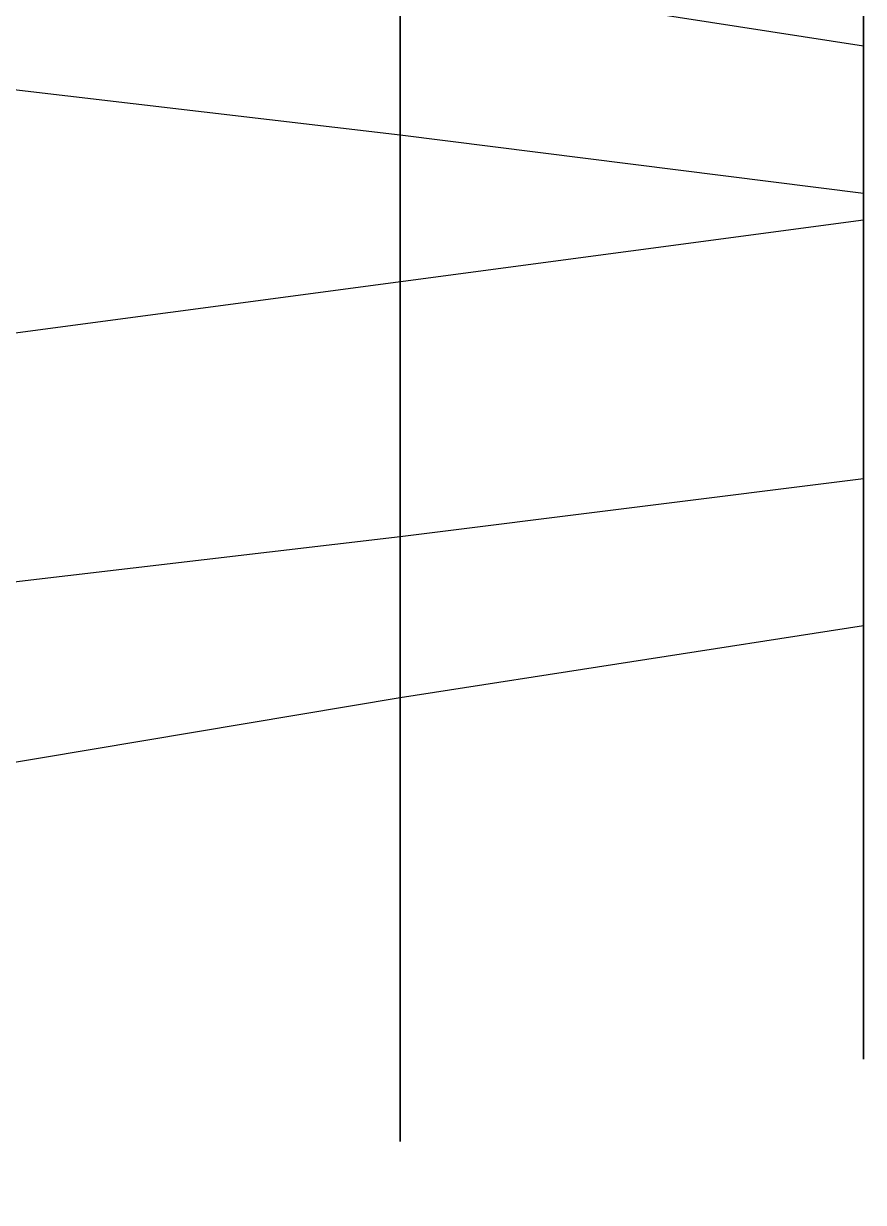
# Model space of a CAD drawing. Extents: x 0 to 100, y -6 to 6.
# Drawn here: x 86.38 to 90, y -3.74 to 1.35 of the extents above; entities that cross this region are included whole.
import ezdxf

# ---------------------------------------------------------------- set-up
doc = ezdxf.new("R2010")
doc.units = 0
for name, color, linetype in [('Compartiment', 3, 'CONTINUOUS'), ('Fysiek-dwarsvlak', 5, 'CONTINUOUS'), ('Fysiek-horizontaal-vlak', 5, 'CONTINUOUS'), ('Gereserveerd', 1, 'CONTINUOUS'), ('Lijnenmodel-van-de-romp', 2, 'CONTINUOUS'), ('Vlakkenmodel-van-de-romp', 2, 'CONTINUOUS')]:
    doc.layers.add(name, color=color, linetype=linetype)

msp = doc.modelspace()

# ---------------------------------------------------------------- linework, layer by layer
at = {"layer": 'Compartiment'}
for points in [[(88, 1.56145, 5), (88, -1.56145, 5), (88, -1.57777, 5.05912), (88, -1.60568, 5.1564), (88, -1.63465, 5.25344), (88, -1.66478, 5.35032), (88, -1.69612, 5.44703), (88, -1.72862, 5.5434), (88, -1.76216, 5.6392), (88, -1.79667, 5.73419), (88, -1.83204, 5.82816), (88, -1.8683, 5.92105), (88, -1.90599, 6.01356), (88, -1.94578, 6.10658), (88, -1.98832, 6.20098), (88, -2.03429, 6.29764), (88, -2.08382, 6.39667), (88, -2.13503, 6.49506), (88, -2.18551, 6.58903), (88, -2.23286, 6.67478), (88, -2.27468, 6.74856), (88, -2.3093, 6.80784), (88, -2.33811, 6.85528), (88, -2.36322, 6.8948), (88, -2.38676, 6.93033), (88, -2.41085, 6.9658), (88, -2.43717, 7.0043), (88, -2.46558, 7.04562), (88, -2.49552, 7.08871), (88, -2.52641, 7.13252), (88, -2.55767, 7.17601), (88, -2.58886, 7.21834), (88, -2.62003, 7.25953), (88, -2.65135, 7.29981), (88, -2.68299, 7.33942), (88, -2.71515, 7.37859), (88, -2.7477, 7.41725), (88, -2.77943, 7.45421), (88, -2.80883, 7.48796), (88, -2.83441, 7.517), (88, -2.88313, 7.57192), (88, -3.47714, 9.21853), (88, 3.47714, 9.21853)], [(90, 1.36397, 5.39686), (90, 1.33433, 5.29867), (90, 1.30572, 5.20035), (90, 1.27812, 5.10223), (90, 1.25152, 5.00463), (90, 1.22589, 4.90789), (90, 1.2012, 4.81207), (90, 1.17721, 4.71623), (90, 1.15367, 4.61916), (90, 1.1303, 4.51966), (90, 1.10686, 4.41652), (90, 1.08324, 4.30947), (90, 1.0601, 4.20203), (90, 1.03825, 4.09866), (90, 1.01852, 4.00382), (90, 1.00171, 3.92196), (90, 0.98835, 3.85602), (90, 0.97777, 3.80283), (90, 0.96897, 3.7577), (90, 0.89126, 3.346), (90, 0.88521, 3.31289), (90, 0.87956, 3.28142), (90, 0.87401, 3.24999), (90, 0.86834, 3.21743), (90, 0.73499, 2.40876), (90, 0.72411, 2.34489), (90, 0.71293, 2.28014), (90, 0.70133, 2.21382), (90, 0.68945, 2.14678), (90, 0.67753, 2.08027), (90, 0.66579, 2.01553), (90, 0.65445, 1.95379), (90, 0.64357, 1.89547), (90, 0.6325, 1.83759), (90, 0.62043, 1.77634), (90, 0.60655, 1.70793), (90, 0.59003, 1.62855), (90, 0.57019, 1.53546), (90, 0.54685, 1.43025), (90, 0.51997, 1.31554), (90, 0.48951, 1.19398), (90, 0.4554, 1.06823), (90, 0.41801, 0.94133), (90, 0.37924, 0.81798), (90, 0.34141, 0.7033), (90, 0.30681, 0.6024), (90, 0.27775, 0.52039), (90, 0.25581, 0.4605), (90, 0.23956, 0.41847), (90, 0.22687, 0.38815), (90, 0.21559, 0.36341), (90, 0.20356, 0.3381), (90, 0.17257, 0.27229), (90, 0.15461, 0.23476), (90, 0.13601, 0.19703), (90, 0.1175, 0.16127), (90, 0.09978, 0.1293), (90, 0.08322, 0.10144), (90, 0.06816, 0.07763), (90, 0.05492, 0.05784), (90, 0.04381, 0.042), (90, 0.03505, 0.02999), (90, 0.02841, 0.02127), (90, 0.02355, 0.01523), (90, 0.02012, 0.01124), (90, 0.01779, 0.00869), (90, 0.01464, 0.00529), (90, 0, 0.00467), (90, -0.01464, 0.00529), (90, -0.01779, 0.00869), (90, -0.02012, 0.01124), (90, -0.02355, 0.01523), (90, -0.02841, 0.02127), (90, -0.03505, 0.02999), (90, -0.04381, 0.042), (90, -0.05492, 0.05784), (90, -0.06816, 0.07763), (90, -0.08322, 0.10144), (90, -0.09978, 0.1293), (90, -0.1175, 0.16127), (90, -0.13601, 0.19703), (90, -0.15461, 0.23476), (90, -0.17257, 0.27229), (90, -0.20356, 0.3381), (90, -0.21559, 0.36341), (90, -0.22687, 0.38815), (90, -0.23956, 0.41847), (90, -0.25581, 0.4605), (90, -0.27775, 0.52039), (90, -0.30681, 0.6024), (90, -0.34141, 0.7033), (90, -0.37924, 0.81798), (90, -0.41801, 0.94133), (90, -0.4554, 1.06823), (90, -0.48951, 1.19398), (90, -0.51997, 1.31554), (90, -0.54685, 1.43025), (90, -0.57019, 1.53546), (90, -0.59003, 1.62855), (90, -0.60655, 1.70793), (90, -0.62043, 1.77634), (90, -0.6325, 1.83759), (90, -0.64357, 1.89547), (90, -0.65445, 1.95379), (90, -0.66579, 2.01553), (90, -0.67753, 2.08027), (90, -0.68945, 2.14678), (90, -0.70133, 2.21382), (90, -0.71293, 2.28014), (90, -0.72411, 2.34489), (90, -0.73499, 2.40876), (90, -0.86834, 3.21743), (90, -0.87401, 3.24999), (90, -0.87956, 3.28142), (90, -0.88521, 3.31289), (90, -0.89126, 3.346), (90, -0.96897, 3.7577), (90, -0.97777, 3.80283), (90, -0.98835, 3.85602), (90, -1.00171, 3.92196), (90, -1.01852, 4.00382), (90, -1.03825, 4.09866), (90, -1.0601, 4.20203), (90, -1.08324, 4.30947), (90, -1.10686, 4.41652), (90, -1.1303, 4.51966), (90, -1.15367, 4.61916), (90, -1.17721, 4.71623), (90, -1.2012, 4.81207), (90, -1.22589, 4.90789), (90, -1.25152, 5.00463), (90, -1.27812, 5.10223), (90, -1.30572, 5.20035), (90, -1.33433, 5.29867), (90, -1.36397, 5.39686), (90, -1.39462, 5.49462), (90, -1.42623, 5.59179), (90, -1.45873, 5.68821), (90, -1.49203, 5.78376), (90, -1.52606, 5.8783), (90, -1.56087, 5.97185), (90, -1.59698, 6.06514), (90, -1.63502, 6.15907), (90, -1.67564, 6.25455), (90, -1.71948, 6.35246), (90, -1.7667, 6.45292), (90, -1.81548, 6.55282), (90, -1.86353, 6.6483), (90, -1.90855, 6.73546), (90, -1.94826, 6.81041), (90, -1.98109, 6.8706), (90, -2.00833, 6.91872), (90, -2.03204, 6.95878), (90, -2.05425, 6.9948), (90, -2.07699, 7.0308), (90, -2.10187, 7.06994), (90, -2.12877, 7.11199), (90, -2.15714, 7.15587), (90, -2.18642, 7.2005), (90, -2.21607, 7.24479), (90, -2.24565, 7.28788), (90, -2.27522, 7.32981), (90, -2.30496, 7.37084), (90, -2.33506, 7.41122), (90, -2.3657, 7.45122), (90, -2.39679, 7.49079), (90, -2.42713, 7.52867), (90, -2.45529, 7.56331), (90, -2.47981, 7.59316), (90, -2.52653, 7.64962), (90, -3.07519, 9.18725), (90, -3.12258, 9.31681), (90, 3.12258, 9.31681)], [(90, 1.36397, 5.39686), (90, 1.33433, 5.29867), (90, 1.30572, 5.20035), (90, 1.27812, 5.10223), (90, 1.25152, 5.00463), (90, 1.25029, 5), (90, -1.25029, 5), (90, -1.25152, 5.00463), (90, -1.27812, 5.10223), (90, -1.30572, 5.20035), (90, -1.33433, 5.29867), (90, -1.36397, 5.39686), (90, -1.39462, 5.49462), (90, -1.42623, 5.59179), (90, -1.45873, 5.68821), (90, -1.49203, 5.78376), (90, -1.52606, 5.8783), (90, -1.56087, 5.97185), (90, -1.59698, 6.06514), (90, -1.63502, 6.15907), (90, -1.67564, 6.25455), (90, -1.71948, 6.35246), (90, -1.7667, 6.45292), (90, -1.81548, 6.55282), (90, -1.86353, 6.6483), (90, -1.90855, 6.73546), (90, -1.94826, 6.81041), (90, -1.98109, 6.8706), (90, -2.00833, 6.91872), (90, -2.03204, 6.95878), (90, -2.05425, 6.9948), (90, -2.07699, 7.0308), (90, -2.10187, 7.06994), (90, -2.12877, 7.11199), (90, -2.15714, 7.15587), (90, -2.18642, 7.2005), (90, -2.21607, 7.24479), (90, -2.24565, 7.28788), (90, -2.27522, 7.32981), (90, -2.30496, 7.37084), (90, -2.33506, 7.41122), (90, -2.3657, 7.45122), (90, -2.39679, 7.49079), (90, -2.42713, 7.52867), (90, -2.45529, 7.56331), (90, -2.47981, 7.59316), (90, -2.52653, 7.64962), (90, -3.07519, 9.18725), (90, -3.12258, 9.31681), (90, 3.12258, 9.31681)], [(88, 1.36521, 4.18339), (88, 1.3449, 4.08623), (88, 1.32453, 3.98645), (88, 1.30379, 3.88279), (88, 1.28238, 3.77388), (88, 1.08731, 2.75275), (88, 1.05584, 2.59109), (88, 1.02636, 2.44317), (88, 0.9997, 2.31405), (88, 0.97531, 2.2009), (88, 0.95229, 2.09895), (88, 0.92974, 2.00342), (88, 0.90678, 1.90952), (88, 0.88256, 1.81329), (88, 0.86601, 1.75), (88, -0.86601, 1.75), (88, -0.88256, 1.81329), (88, -0.90678, 1.90952), (88, -0.92974, 2.00342), (88, -0.95229, 2.09895), (88, -0.97531, 2.2009), (88, -0.9997, 2.31405), (88, -1.02636, 2.44317), (88, -1.05584, 2.59109), (88, -1.08731, 2.75275), (88, -1.28238, 3.77388), (88, -1.30379, 3.88279), (88, -1.32453, 3.98645), (88, -1.3449, 4.08623), (88, -1.36521, 4.18339), (88, -1.38577, 4.27921), (88, -1.40689, 4.37493), (88, -1.4288, 4.47158), (88, -1.45157, 4.56909), (88, -1.47516, 4.66715), (88, -1.49958, 4.76545), (88, -1.5248, 4.86368), (88, -1.55084, 4.96157), (88, -1.56145, 5), (88, 1.56145, 5)], [(90, 1.22589, 4.90789), (90, 1.2012, 4.81207), (90, 1.17721, 4.71623), (90, 1.15367, 4.61916), (90, 1.1303, 4.51966), (90, 1.10686, 4.41652), (90, 1.08324, 4.30947), (90, 1.0601, 4.20203), (90, 1.03825, 4.09866), (90, 1.01852, 4.00382), (90, 1.00171, 3.92196), (90, 0.98835, 3.85602), (90, 0.97777, 3.80283), (90, 0.96897, 3.7577), (90, 0.89126, 3.346), (90, 0.88521, 3.31289), (90, 0.87956, 3.28142), (90, 0.87401, 3.24999), (90, 0.86834, 3.21743), (90, 0.73499, 2.40876), (90, 0.72411, 2.34489), (90, 0.71293, 2.28014), (90, 0.70133, 2.21382), (90, 0.68945, 2.14678), (90, 0.67753, 2.08027), (90, 0.66579, 2.01553), (90, 0.65445, 1.95379), (90, 0.64357, 1.89547), (90, 0.6325, 1.83759), (90, 0.62043, 1.77634), (90, 0.61509, 1.75), (90, -0.61509, 1.75), (90, -0.62043, 1.77634), (90, -0.6325, 1.83759), (90, -0.64357, 1.89547), (90, -0.65445, 1.95379), (90, -0.66579, 2.01553), (90, -0.67753, 2.08027), (90, -0.68945, 2.14678), (90, -0.70133, 2.21382), (90, -0.71293, 2.28014), (90, -0.72411, 2.34489), (90, -0.73499, 2.40876), (90, -0.86834, 3.21743), (90, -0.87401, 3.24999), (90, -0.87956, 3.28142), (90, -0.88521, 3.31289), (90, -0.89126, 3.346), (90, -0.96897, 3.7577), (90, -0.97777, 3.80283), (90, -0.98835, 3.85602), (90, -1.00171, 3.92196), (90, -1.01852, 4.00382), (90, -1.03825, 4.09866), (90, -1.0601, 4.20203), (90, -1.08324, 4.30947), (90, -1.10686, 4.41652), (90, -1.1303, 4.51966), (90, -1.15367, 4.61916), (90, -1.17721, 4.71623), (90, -1.2012, 4.81207), (90, -1.22589, 4.90789), (90, -1.25029, 5), (90, 1.25029, 5), (90, 1.22589, 4.90789)], [(88, 0.85657, 1.7139), (88, 0.82832, 1.61137), (88, 0.79735, 1.50569), (88, 0.7632, 1.39685), (88, 0.72582, 1.28558), (88, 0.68684, 1.17556), (88, 0.64832, 1.07119), (88, 0.61232, 0.97688), (88, 0.5809, 0.89703), (88, 0.55543, 0.83447), (88, 0.5346, 0.78572), (88, 0.51642, 0.74573), (88, 0.49889, 0.70943), (88, 0.48001, 0.67176), (88, 0.45837, 0.629), (88, 0.43482, 0.58275), (88, 0.41081, 0.53591), (88, 0.38777, 0.49143), (88, 0.36714, 0.45222), (88, 0.34994, 0.42037), (88, 0.33555, 0.39467), (88, 0.32296, 0.37307), (88, 0.31114, 0.35352), (88, 0.29907, 0.33397), (88, 0.28594, 0.31281), (88, 0.27181, 0.29016), (88, 0.25694, 0.26657), (88, 0.24162, 0.2426), (88, 0.2261, 0.21879), (88, 0.21061, 0.1956), (88, 0.19509, 0.17301), (88, 0.17945, 0.15089), (88, 0.16359, 0.12913), (88, 0.1474, 0.10759), (88, 0.13093, 0.0863), (88, 0.11482, 0.06595), (88, 0.09985, 0.04736), (88, 0.0868, 0.03135), (88, 0.06191, 0.00108), (88, 0, -0.00067), (88, -0.06191, 0.00108), (88, -0.0868, 0.03135), (88, -0.09985, 0.04736), (88, -0.11482, 0.06595), (88, -0.13093, 0.0863), (88, -0.1474, 0.10759), (88, -0.16359, 0.12913), (88, -0.17945, 0.15089), (88, -0.19509, 0.17301), (88, -0.21061, 0.1956), (88, -0.2261, 0.21879), (88, -0.24162, 0.2426), (88, -0.25694, 0.26657), (88, -0.27181, 0.29016), (88, -0.28594, 0.31281), (88, -0.29907, 0.33397), (88, -0.31114, 0.35352), (88, -0.32296, 0.37307), (88, -0.33555, 0.39467), (88, -0.34994, 0.42037), (88, -0.36714, 0.45222), (88, -0.38777, 0.49143), (88, -0.41081, 0.53591), (88, -0.43482, 0.58275), (88, -0.45837, 0.629), (88, -0.48001, 0.67176), (88, -0.49889, 0.70943), (88, -0.51642, 0.74573), (88, -0.5346, 0.78572), (88, -0.55543, 0.83447), (88, -0.5809, 0.89703), (88, -0.61232, 0.97688), (88, -0.64832, 1.07119), (88, -0.68684, 1.17556), (88, -0.72582, 1.28558), (88, -0.7632, 1.39685), (88, -0.79735, 1.50569), (88, -0.82832, 1.61137), (88, -0.85657, 1.7139), (88, -0.86601, 1.75), (88, 0.86601, 1.75), (88, 0.85657, 1.7139)], [(90, 0.60655, 1.70793), (90, 0.59003, 1.62855), (90, 0.57019, 1.53546), (90, 0.54685, 1.43025), (90, 0.51997, 1.31554), (90, 0.48951, 1.19398), (90, 0.4554, 1.06823), (90, 0.41801, 0.94133), (90, 0.37924, 0.81798), (90, 0.34141, 0.7033), (90, 0.30681, 0.6024), (90, 0.27775, 0.52039), (90, 0.25581, 0.4605), (90, 0.23956, 0.41847), (90, 0.22687, 0.38815), (90, 0.21559, 0.36341), (90, 0.20356, 0.3381), (90, 0.17257, 0.27229), (90, 0.15461, 0.23476), (90, 0.13601, 0.19703), (90, 0.1175, 0.16127), (90, 0.09978, 0.1293), (90, 0.08322, 0.10144), (90, 0.06816, 0.07763), (90, 0.05492, 0.05784), (90, 0.04381, 0.042), (90, 0.03505, 0.02999), (90, 0.02841, 0.02127), (90, 0.02355, 0.01523), (90, 0.02012, 0.01124), (90, 0.01779, 0.00869), (90, 0.01464, 0.00529), (90, 0, 0.00467), (90, -0.01464, 0.00529), (90, -0.01779, 0.00869), (90, -0.02012, 0.01124), (90, -0.02355, 0.01523), (90, -0.02841, 0.02127), (90, -0.03505, 0.02999), (90, -0.04381, 0.042), (90, -0.05492, 0.05784), (90, -0.06816, 0.07763), (90, -0.08322, 0.10144), (90, -0.09978, 0.1293), (90, -0.1175, 0.16127), (90, -0.13601, 0.19703), (90, -0.15461, 0.23476), (90, -0.17257, 0.27229), (90, -0.20356, 0.3381), (90, -0.21559, 0.36341), (90, -0.22687, 0.38815), (90, -0.23956, 0.41847), (90, -0.25581, 0.4605), (90, -0.27775, 0.52039), (90, -0.30681, 0.6024), (90, -0.34141, 0.7033), (90, -0.37924, 0.81798), (90, -0.41801, 0.94133), (90, -0.4554, 1.06823), (90, -0.48951, 1.19398), (90, -0.51997, 1.31554), (90, -0.54685, 1.43025), (90, -0.57019, 1.53546), (90, -0.59003, 1.62855), (90, -0.60655, 1.70793), (90, -0.61509, 1.75), (90, 0.61509, 1.75), (90, 0.60655, 1.70793)]]:
    msp.add_polyline3d(points, dxfattribs=at)
at = {"layer": 'Fysiek-dwarsvlak'}
msp.add_polyline3d([(90, 1.36397, 5.39686), (90, 1.33433, 5.29867), (90, 1.30572, 5.20035), (90, 1.27812, 5.10223), (90, 1.25152, 5.00463), (90, 1.22589, 4.90789), (90, 1.2012, 4.81207), (90, 1.17721, 4.71623), (90, 1.15367, 4.61916), (90, 1.1303, 4.51966), (90, 1.10686, 4.41652), (90, 1.08324, 4.30947), (90, 1.0601, 4.20203), (90, 1.03825, 4.09866), (90, 1.01852, 4.00382), (90, 1.00171, 3.92196), (90, 0.98835, 3.85602), (90, 0.97777, 3.80283), (90, 0.96897, 3.7577), (90, 0.89126, 3.346), (90, 0.88521, 3.31289), (90, 0.87956, 3.28142), (90, 0.87401, 3.24999), (90, 0.86834, 3.21743), (90, 0.73499, 2.40876), (90, 0.72411, 2.34489), (90, 0.71293, 2.28014), (90, 0.70133, 2.21382), (90, 0.68945, 2.14678), (90, 0.67753, 2.08027), (90, 0.66579, 2.01553), (90, 0.65445, 1.95379), (90, 0.64357, 1.89547), (90, 0.6325, 1.83759), (90, 0.62043, 1.77634), (90, 0.60655, 1.70793), (90, 0.59003, 1.62855), (90, 0.57019, 1.53546), (90, 0.54685, 1.43025), (90, 0.51997, 1.31554), (90, 0.48951, 1.19398), (90, 0.4554, 1.06823), (90, 0.41801, 0.94133), (90, 0.37924, 0.81798), (90, 0.34141, 0.7033), (90, 0.30681, 0.6024), (90, 0.27775, 0.52039), (90, 0.25581, 0.4605), (90, 0.23956, 0.41847), (90, 0.22687, 0.38815), (90, 0.21559, 0.36341), (90, 0.20356, 0.3381), (90, 0.17257, 0.27229), (90, 0.15461, 0.23476), (90, 0.13601, 0.19703), (90, 0.1175, 0.16127), (90, 0.09978, 0.1293), (90, 0.08322, 0.10144), (90, 0.06816, 0.07763), (90, 0.05492, 0.05784), (90, 0.04381, 0.042), (90, 0.03505, 0.02999), (90, 0.02841, 0.02127), (90, 0.02355, 0.01523), (90, 0.02012, 0.01124), (90, 0.01779, 0.00869), (90, 0.01464, 0.00529), (90, 0, 0.00467), (90, -0.01464, 0.00529), (90, -0.01779, 0.00869), (90, -0.02012, 0.01124), (90, -0.02355, 0.01523), (90, -0.02841, 0.02127), (90, -0.03505, 0.02999), (90, -0.04381, 0.042), (90, -0.05492, 0.05784), (90, -0.06816, 0.07763), (90, -0.08322, 0.10144), (90, -0.09978, 0.1293), (90, -0.1175, 0.16127), (90, -0.13601, 0.19703), (90, -0.15461, 0.23476), (90, -0.17257, 0.27229), (90, -0.20356, 0.3381), (90, -0.21559, 0.36341), (90, -0.22687, 0.38815), (90, -0.23956, 0.41847), (90, -0.25581, 0.4605), (90, -0.27775, 0.52039), (90, -0.30681, 0.6024), (90, -0.34141, 0.7033), (90, -0.37924, 0.81798), (90, -0.41801, 0.94133), (90, -0.4554, 1.06823), (90, -0.48951, 1.19398), (90, -0.51997, 1.31554), (90, -0.54685, 1.43025), (90, -0.57019, 1.53546), (90, -0.59003, 1.62855), (90, -0.60655, 1.70793), (90, -0.62043, 1.77634), (90, -0.6325, 1.83759), (90, -0.64357, 1.89547), (90, -0.65445, 1.95379), (90, -0.66579, 2.01553), (90, -0.67753, 2.08027), (90, -0.68945, 2.14678), (90, -0.70133, 2.21382), (90, -0.71293, 2.28014), (90, -0.72411, 2.34489), (90, -0.73499, 2.40876), (90, -0.86834, 3.21743), (90, -0.87401, 3.24999), (90, -0.87956, 3.28142), (90, -0.88521, 3.31289), (90, -0.89126, 3.346), (90, -0.96897, 3.7577), (90, -0.97777, 3.80283), (90, -0.98835, 3.85602), (90, -1.00171, 3.92196), (90, -1.01852, 4.00382), (90, -1.03825, 4.09866), (90, -1.0601, 4.20203), (90, -1.08324, 4.30947), (90, -1.10686, 4.41652), (90, -1.1303, 4.51966), (90, -1.15367, 4.61916), (90, -1.17721, 4.71623), (90, -1.2012, 4.81207), (90, -1.22589, 4.90789), (90, -1.25152, 5.00463), (90, -1.27812, 5.10223), (90, -1.30572, 5.20035), (90, -1.33433, 5.29867), (90, -1.36397, 5.39686), (90, -1.39462, 5.49462), (90, -1.42623, 5.59179), (90, -1.45873, 5.68821), (90, -1.49203, 5.78376), (90, -1.52606, 5.8783), (90, -1.56087, 5.97185), (90, -1.59698, 6.06514), (90, -1.63502, 6.15907), (90, -1.67564, 6.25455), (90, -1.71948, 6.35246), (90, -1.7667, 6.45292), (90, -1.81548, 6.55282), (90, -1.86353, 6.6483), (90, -1.90855, 6.73546), (90, -1.94826, 6.81041), (90, -1.98109, 6.8706), (90, -2.00833, 6.91872), (90, -2.03204, 6.95878), (90, -2.05425, 6.9948), (90, -2.07699, 7.0308), (90, -2.10187, 7.06994), (90, -2.12877, 7.11199), (90, -2.15714, 7.15587), (90, -2.18642, 7.2005), (90, -2.21607, 7.24479), (90, -2.24565, 7.28788), (90, -2.27522, 7.32981), (90, -2.30496, 7.37084), (90, -2.33506, 7.41122), (90, -2.3657, 7.45122), (90, -2.39679, 7.49079), (90, -2.42713, 7.52867), (90, -2.45529, 7.56331), (90, -2.47981, 7.59316), (90, -2.52653, 7.64962), (90, -3.07519, 9.18725), (90, -3.12258, 9.31681), (90, 3.12258, 9.31681)], dxfattribs=at)
at = {"layer": 'Fysiek-horizontaal-vlak'}
for points in [[(74, -3.74078, 5), (76, -3.45724, 5), (78, -3.16376, 5), (80, -2.86209, 5), (82, -2.55171, 5), (84, -2.2317, 5), (86, -1.89653, 5), (88, -1.56145, 5), (90, -1.25029, 5), (90, 1.25029, 5), (90, 1.25029, 5), (88, 1.56145, 5), (86, 1.89653, 5), (84, 2.2317, 5), (82, 2.55171, 5), (80, 2.86209, 5), (78, 3.16376, 5), (76, 3.45724, 5), (74, 3.74078, 5)], [(74, -2.65352, 1.75), (76, -2.37686, 1.75), (78, -2.10027, 1.75), (80, -1.8314, 1.75), (82, -1.57529, 1.75), (84, -1.33463, 1.75), (86, -1.10054, 1.75), (88, -0.86601, 1.75), (90, -0.61509, 1.75), (90, 0.61509, 1.75), (90, 0.61509, 1.75), (88, 0.86601, 1.75), (86, 1.10054, 1.75), (84, 1.33463, 1.75), (82, 1.57529, 1.75), (80, 1.8314, 1.75), (78, 2.10027, 1.75), (76, 2.37686, 1.75), (74, 2.65352, 1.75)]]:
    msp.add_polyline3d(points, dxfattribs=at)
at = {"layer": 'Gereserveerd'}
msp.add_polyline3d([(90, 0.5, 6), (75, -1.5, 7)], dxfattribs=at)
at = {"layer": 'Lijnenmodel-van-de-romp'}
for points in [[(88, 3.47714, 9.21853), (88, 0, 9.21853)], [(90, 3.12258, 9.31681), (90, 0, 9.31681)], [(88, 0, -0.00067), (88, 0.06191, 0.00108), (88, 0.0868, 0.03135), (88, 0.09985, 0.04736), (88, 0.11482, 0.06595), (88, 0.13093, 0.0863), (88, 0.1474, 0.10759), (88, 0.16359, 0.12913), (88, 0.17945, 0.15089), (88, 0.19509, 0.17301), (88, 0.21061, 0.1956), (88, 0.2261, 0.21879), (88, 0.24162, 0.2426), (88, 0.25694, 0.26657), (88, 0.27181, 0.29016), (88, 0.28594, 0.31281), (88, 0.29907, 0.33397), (88, 0.31114, 0.35352), (88, 0.32296, 0.37307), (88, 0.33555, 0.39467), (88, 0.34994, 0.42037), (88, 0.36714, 0.45222), (88, 0.38777, 0.49143), (88, 0.41081, 0.53591), (88, 0.43482, 0.58275), (88, 0.45837, 0.629), (88, 0.48001, 0.67176), (88, 0.49889, 0.70943), (88, 0.51642, 0.74573), (88, 0.5346, 0.78572), (88, 0.55543, 0.83447), (88, 0.5809, 0.89703), (88, 0.61232, 0.97688), (88, 0.64832, 1.07119), (88, 0.68684, 1.17556), (88, 0.72582, 1.28558), (88, 0.7632, 1.39685), (88, 0.79735, 1.50569), (88, 0.82832, 1.61137), (88, 0.85657, 1.7139), (88, 0.88256, 1.81329), (88, 0.90678, 1.90952), (88, 0.92974, 2.00342), (88, 0.95229, 2.09895), (88, 0.97531, 2.2009), (88, 0.9997, 2.31405), (88, 1.02636, 2.44317), (88, 1.05584, 2.59109), (88, 1.08731, 2.75275), (88, 1.28238, 3.77388), (88, 1.30379, 3.88279), (88, 1.32453, 3.98645), (88, 1.3449, 4.08623), (88, 1.36521, 4.18339)], [(90, 0, 0.00467), (90, 0.01464, 0.00529), (90, 0.01779, 0.00869), (90, 0.02012, 0.01124), (90, 0.02355, 0.01523), (90, 0.02841, 0.02127), (90, 0.03505, 0.02999), (90, 0.04381, 0.042), (90, 0.05492, 0.05784), (90, 0.06816, 0.07763), (90, 0.08322, 0.10144), (90, 0.09978, 0.1293), (90, 0.1175, 0.16127), (90, 0.13601, 0.19703), (90, 0.15461, 0.23476), (90, 0.17257, 0.27229), (90, 0.20356, 0.3381), (90, 0.21559, 0.36341), (90, 0.22687, 0.38815), (90, 0.23956, 0.41847), (90, 0.25581, 0.4605), (90, 0.27775, 0.52039), (90, 0.30681, 0.6024), (90, 0.34141, 0.7033), (90, 0.37924, 0.81798), (90, 0.41801, 0.94133), (90, 0.4554, 1.06823), (90, 0.48951, 1.19398), (90, 0.51997, 1.31554), (90, 0.54685, 1.43025), (90, 0.57019, 1.53546), (90, 0.59003, 1.62855), (90, 0.60655, 1.70793), (90, 0.62043, 1.77634), (90, 0.6325, 1.83759), (90, 0.64357, 1.89547), (90, 0.65445, 1.95379), (90, 0.66579, 2.01553), (90, 0.67753, 2.08027), (90, 0.68945, 2.14678), (90, 0.70133, 2.21382), (90, 0.71293, 2.28014), (90, 0.72411, 2.34489), (90, 0.73499, 2.40876), (90, 0.86834, 3.21743), (90, 0.87401, 3.24999), (90, 0.87956, 3.28142), (90, 0.88521, 3.31289), (90, 0.89126, 3.346), (90, 0.96897, 3.7577), (90, 0.97777, 3.80283), (90, 0.98835, 3.85602), (90, 1.00171, 3.92196), (90, 1.01852, 4.00382), (90, 1.03825, 4.09866), (90, 1.0601, 4.20203), (90, 1.08324, 4.30947), (90, 1.10686, 4.41652), (90, 1.1303, 4.51966), (90, 1.15367, 4.61916), (90, 1.17721, 4.71623), (90, 1.2012, 4.81207), (90, 1.22589, 4.90789), (90, 1.25152, 5.00463), (90, 1.27812, 5.10223), (90, 1.30572, 5.20035), (90, 1.33433, 5.29867), (90, 1.36397, 5.39686)], [(88, 0, -0.00067), (88, -0.06191, 0.00108), (88, -0.0868, 0.03135), (88, -0.09985, 0.04736), (88, -0.11482, 0.06595), (88, -0.13093, 0.0863), (88, -0.1474, 0.10759), (88, -0.16359, 0.12913), (88, -0.17945, 0.15089), (88, -0.19509, 0.17301), (88, -0.21061, 0.1956), (88, -0.2261, 0.21879), (88, -0.24162, 0.2426), (88, -0.25694, 0.26657), (88, -0.27181, 0.29016), (88, -0.28594, 0.31281), (88, -0.29907, 0.33397), (88, -0.31114, 0.35352), (88, -0.32296, 0.37307), (88, -0.33555, 0.39467), (88, -0.34994, 0.42037), (88, -0.36714, 0.45222), (88, -0.38777, 0.49143), (88, -0.41081, 0.53591), (88, -0.43482, 0.58275), (88, -0.45837, 0.629), (88, -0.48001, 0.67176), (88, -0.49889, 0.70943), (88, -0.51642, 0.74573), (88, -0.5346, 0.78572), (88, -0.55543, 0.83447), (88, -0.5809, 0.89703), (88, -0.61232, 0.97688), (88, -0.64832, 1.07119), (88, -0.68684, 1.17556), (88, -0.72582, 1.28558), (88, -0.7632, 1.39685), (88, -0.79735, 1.50569), (88, -0.82832, 1.61137), (88, -0.85657, 1.7139), (88, -0.88256, 1.81329), (88, -0.90678, 1.90952), (88, -0.92974, 2.00342), (88, -0.95229, 2.09895), (88, -0.97531, 2.2009), (88, -0.9997, 2.31405), (88, -1.02636, 2.44317), (88, -1.05584, 2.59109), (88, -1.08731, 2.75275), (88, -1.28238, 3.77388), (88, -1.30379, 3.88279), (88, -1.32453, 3.98645), (88, -1.3449, 4.08623), (88, -1.36521, 4.18339), (88, -1.38577, 4.27921), (88, -1.40689, 4.37493), (88, -1.4288, 4.47158), (88, -1.45157, 4.56909), (88, -1.47516, 4.66715), (88, -1.49958, 4.76545), (88, -1.5248, 4.86368), (88, -1.55084, 4.96157), (88, -1.57777, 5.05912), (88, -1.60568, 5.1564), (88, -1.63465, 5.25344), (88, -1.66478, 5.35032), (88, -1.69612, 5.44703), (88, -1.72862, 5.5434), (88, -1.76216, 5.6392), (88, -1.79667, 5.73419), (88, -1.83204, 5.82816), (88, -1.8683, 5.92105), (88, -1.90599, 6.01356), (88, -1.94578, 6.10658), (88, -1.98832, 6.20098), (88, -2.03429, 6.29764), (88, -2.08382, 6.39667), (88, -2.13503, 6.49506), (88, -2.18551, 6.58903), (88, -2.23286, 6.67478), (88, -2.27468, 6.74856), (88, -2.3093, 6.80784), (88, -2.33811, 6.85528), (88, -2.36322, 6.8948), (88, -2.38676, 6.93033), (88, -2.41085, 6.9658), (88, -2.43717, 7.0043), (88, -2.46558, 7.04562), (88, -2.49552, 7.08871), (88, -2.52641, 7.13252), (88, -2.55767, 7.17601), (88, -2.58886, 7.21834), (88, -2.62003, 7.25953), (88, -2.65135, 7.29981), (88, -2.68299, 7.33942), (88, -2.71515, 7.37859), (88, -2.7477, 7.41725), (88, -2.77943, 7.45421), (88, -2.80883, 7.48796), (88, -2.83441, 7.517), (88, -2.88313, 7.57192), (88, -3.47714, 9.21853), (88, 0, 9.21853)], [(90, 0, 0.00467), (90, -0.01464, 0.00529), (90, -0.01779, 0.00869), (90, -0.02012, 0.01124), (90, -0.02355, 0.01523), (90, -0.02841, 0.02127), (90, -0.03505, 0.02999), (90, -0.04381, 0.042), (90, -0.05492, 0.05784), (90, -0.06816, 0.07763), (90, -0.08322, 0.10144), (90, -0.09978, 0.1293), (90, -0.1175, 0.16127), (90, -0.13601, 0.19703), (90, -0.15461, 0.23476), (90, -0.17257, 0.27229), (90, -0.20356, 0.3381), (90, -0.21559, 0.36341), (90, -0.22687, 0.38815), (90, -0.23956, 0.41847), (90, -0.25581, 0.4605), (90, -0.27775, 0.52039), (90, -0.30681, 0.6024), (90, -0.34141, 0.7033), (90, -0.37924, 0.81798), (90, -0.41801, 0.94133), (90, -0.4554, 1.06823), (90, -0.48951, 1.19398), (90, -0.51997, 1.31554), (90, -0.54685, 1.43025), (90, -0.57019, 1.53546), (90, -0.59003, 1.62855), (90, -0.60655, 1.70793), (90, -0.62043, 1.77634), (90, -0.6325, 1.83759), (90, -0.64357, 1.89547), (90, -0.65445, 1.95379), (90, -0.66579, 2.01553), (90, -0.67753, 2.08027), (90, -0.68945, 2.14678), (90, -0.70133, 2.21382), (90, -0.71293, 2.28014), (90, -0.72411, 2.34489), (90, -0.73499, 2.40876), (90, -0.86834, 3.21743), (90, -0.87401, 3.24999), (90, -0.87956, 3.28142), (90, -0.88521, 3.31289), (90, -0.89126, 3.346), (90, -0.96897, 3.7577), (90, -0.97777, 3.80283), (90, -0.98835, 3.85602), (90, -1.00171, 3.92196), (90, -1.01852, 4.00382), (90, -1.03825, 4.09866), (90, -1.0601, 4.20203), (90, -1.08324, 4.30947), (90, -1.10686, 4.41652), (90, -1.1303, 4.51966), (90, -1.15367, 4.61916), (90, -1.17721, 4.71623), (90, -1.2012, 4.81207), (90, -1.22589, 4.90789), (90, -1.25152, 5.00463), (90, -1.27812, 5.10223), (90, -1.30572, 5.20035), (90, -1.33433, 5.29867), (90, -1.36397, 5.39686), (90, -1.39462, 5.49462), (90, -1.42623, 5.59179), (90, -1.45873, 5.68821), (90, -1.49203, 5.78376), (90, -1.52606, 5.8783), (90, -1.56087, 5.97185), (90, -1.59698, 6.06514), (90, -1.63502, 6.15907), (90, -1.67564, 6.25455), (90, -1.71948, 6.35246), (90, -1.7667, 6.45292), (90, -1.81548, 6.55282), (90, -1.86353, 6.6483), (90, -1.90855, 6.73546), (90, -1.94826, 6.81041), (90, -1.98109, 6.8706), (90, -2.00833, 6.91872), (90, -2.03204, 6.95878), (90, -2.05425, 6.9948), (90, -2.07699, 7.0308), (90, -2.10187, 7.06994), (90, -2.12877, 7.11199), (90, -2.15714, 7.15587), (90, -2.18642, 7.2005), (90, -2.21607, 7.24479), (90, -2.24565, 7.28788), (90, -2.27522, 7.32981), (90, -2.30496, 7.37084), (90, -2.33506, 7.41122), (90, -2.3657, 7.45122), (90, -2.39679, 7.49079), (90, -2.42713, 7.52867), (90, -2.45529, 7.56331), (90, -2.47981, 7.59316), (90, -2.52653, 7.64962), (90, -3.07519, 9.18725), (90, -3.12258, 9.31681), (90, 0, 9.31681)]]:
    msp.add_polyline3d(points, dxfattribs=at)
at = {"layer": 'Vlakkenmodel-van-de-romp'}
for points in [[(88, 3.47714, 9.21853), (88, 0, 9.21853)], [(90, 3.12258, 9.31681), (90, 0, 9.31681)], [(88, 0, -0.00067), (88, 0.06191, 0.00108), (88, 0.0868, 0.03135), (88, 0.09985, 0.04736), (88, 0.11482, 0.06595), (88, 0.13093, 0.0863), (88, 0.1474, 0.10759), (88, 0.16359, 0.12913), (88, 0.17945, 0.15089), (88, 0.19509, 0.17301), (88, 0.21061, 0.1956), (88, 0.2261, 0.21879), (88, 0.24162, 0.2426), (88, 0.25694, 0.26657), (88, 0.27181, 0.29016), (88, 0.28594, 0.31281), (88, 0.29907, 0.33397), (88, 0.31114, 0.35352), (88, 0.32296, 0.37307), (88, 0.33555, 0.39467), (88, 0.34994, 0.42037), (88, 0.36714, 0.45222), (88, 0.38777, 0.49143), (88, 0.41081, 0.53591), (88, 0.43482, 0.58275), (88, 0.45837, 0.629), (88, 0.48001, 0.67176), (88, 0.49889, 0.70943), (88, 0.51642, 0.74573), (88, 0.5346, 0.78572), (88, 0.55543, 0.83447), (88, 0.5809, 0.89703), (88, 0.61232, 0.97688), (88, 0.64832, 1.07119), (88, 0.68684, 1.17556), (88, 0.72582, 1.28558), (88, 0.7632, 1.39685), (88, 0.79735, 1.50569), (88, 0.82832, 1.61137), (88, 0.85657, 1.7139), (88, 0.88256, 1.81329), (88, 0.90678, 1.90952), (88, 0.92974, 2.00342), (88, 0.95229, 2.09895), (88, 0.97531, 2.2009), (88, 0.9997, 2.31405), (88, 1.02636, 2.44317), (88, 1.05584, 2.59109), (88, 1.08731, 2.75275), (88, 1.28238, 3.77388), (88, 1.30379, 3.88279), (88, 1.32453, 3.98645), (88, 1.3449, 4.08623), (88, 1.36521, 4.18339)], [(90, 0, 0.00467), (90, 0.01464, 0.00529), (90, 0.01779, 0.00869), (90, 0.02012, 0.01124), (90, 0.02355, 0.01523), (90, 0.02841, 0.02127), (90, 0.03505, 0.02999), (90, 0.04381, 0.042), (90, 0.05492, 0.05784), (90, 0.06816, 0.07763), (90, 0.08322, 0.10144), (90, 0.09978, 0.1293), (90, 0.1175, 0.16127), (90, 0.13601, 0.19703), (90, 0.15461, 0.23476), (90, 0.17257, 0.27229), (90, 0.20356, 0.3381), (90, 0.21559, 0.36341), (90, 0.22687, 0.38815), (90, 0.23956, 0.41847), (90, 0.25581, 0.4605), (90, 0.27775, 0.52039), (90, 0.30681, 0.6024), (90, 0.34141, 0.7033), (90, 0.37924, 0.81798), (90, 0.41801, 0.94133), (90, 0.4554, 1.06823), (90, 0.48951, 1.19398), (90, 0.51997, 1.31554), (90, 0.54685, 1.43025), (90, 0.57019, 1.53546), (90, 0.59003, 1.62855), (90, 0.60655, 1.70793), (90, 0.62043, 1.77634), (90, 0.6325, 1.83759), (90, 0.64357, 1.89547), (90, 0.65445, 1.95379), (90, 0.66579, 2.01553), (90, 0.67753, 2.08027), (90, 0.68945, 2.14678), (90, 0.70133, 2.21382), (90, 0.71293, 2.28014), (90, 0.72411, 2.34489), (90, 0.73499, 2.40876), (90, 0.86834, 3.21743), (90, 0.87401, 3.24999), (90, 0.87956, 3.28142), (90, 0.88521, 3.31289), (90, 0.89126, 3.346), (90, 0.96897, 3.7577), (90, 0.97777, 3.80283), (90, 0.98835, 3.85602), (90, 1.00171, 3.92196), (90, 1.01852, 4.00382), (90, 1.03825, 4.09866), (90, 1.0601, 4.20203), (90, 1.08324, 4.30947), (90, 1.10686, 4.41652), (90, 1.1303, 4.51966), (90, 1.15367, 4.61916), (90, 1.17721, 4.71623), (90, 1.2012, 4.81207), (90, 1.22589, 4.90789), (90, 1.25152, 5.00463), (90, 1.27812, 5.10223), (90, 1.30572, 5.20035), (90, 1.33433, 5.29867), (90, 1.36397, 5.39686)], [(88, 0, -0.00067), (88, -0.06191, 0.00108), (88, -0.0868, 0.03135), (88, -0.09985, 0.04736), (88, -0.11482, 0.06595), (88, -0.13093, 0.0863), (88, -0.1474, 0.10759), (88, -0.16359, 0.12913), (88, -0.17945, 0.15089), (88, -0.19509, 0.17301), (88, -0.21061, 0.1956), (88, -0.2261, 0.21879), (88, -0.24162, 0.2426), (88, -0.25694, 0.26657), (88, -0.27181, 0.29016), (88, -0.28594, 0.31281), (88, -0.29907, 0.33397), (88, -0.31114, 0.35352), (88, -0.32296, 0.37307), (88, -0.33555, 0.39467), (88, -0.34994, 0.42037), (88, -0.36714, 0.45222), (88, -0.38777, 0.49143), (88, -0.41081, 0.53591), (88, -0.43482, 0.58275), (88, -0.45837, 0.629), (88, -0.48001, 0.67176), (88, -0.49889, 0.70943), (88, -0.51642, 0.74573), (88, -0.5346, 0.78572), (88, -0.55543, 0.83447), (88, -0.5809, 0.89703), (88, -0.61232, 0.97688), (88, -0.64832, 1.07119), (88, -0.68684, 1.17556), (88, -0.72582, 1.28558), (88, -0.7632, 1.39685), (88, -0.79735, 1.50569), (88, -0.82832, 1.61137), (88, -0.85657, 1.7139), (88, -0.88256, 1.81329), (88, -0.90678, 1.90952), (88, -0.92974, 2.00342), (88, -0.95229, 2.09895), (88, -0.97531, 2.2009), (88, -0.9997, 2.31405), (88, -1.02636, 2.44317), (88, -1.05584, 2.59109), (88, -1.08731, 2.75275), (88, -1.28238, 3.77388), (88, -1.30379, 3.88279), (88, -1.32453, 3.98645), (88, -1.3449, 4.08623), (88, -1.36521, 4.18339), (88, -1.38577, 4.27921), (88, -1.40689, 4.37493), (88, -1.4288, 4.47158), (88, -1.45157, 4.56909), (88, -1.47516, 4.66715), (88, -1.49958, 4.76545), (88, -1.5248, 4.86368), (88, -1.55084, 4.96157), (88, -1.57777, 5.05912), (88, -1.60568, 5.1564), (88, -1.63465, 5.25344), (88, -1.66478, 5.35032), (88, -1.69612, 5.44703), (88, -1.72862, 5.5434), (88, -1.76216, 5.6392), (88, -1.79667, 5.73419), (88, -1.83204, 5.82816), (88, -1.8683, 5.92105), (88, -1.90599, 6.01356), (88, -1.94578, 6.10658), (88, -1.98832, 6.20098), (88, -2.03429, 6.29764), (88, -2.08382, 6.39667), (88, -2.13503, 6.49506), (88, -2.18551, 6.58903), (88, -2.23286, 6.67478), (88, -2.27468, 6.74856), (88, -2.3093, 6.80784), (88, -2.33811, 6.85528), (88, -2.36322, 6.8948), (88, -2.38676, 6.93033), (88, -2.41085, 6.9658), (88, -2.43717, 7.0043), (88, -2.46558, 7.04562), (88, -2.49552, 7.08871), (88, -2.52641, 7.13252), (88, -2.55767, 7.17601), (88, -2.58886, 7.21834), (88, -2.62003, 7.25953), (88, -2.65135, 7.29981), (88, -2.68299, 7.33942), (88, -2.71515, 7.37859), (88, -2.7477, 7.41725), (88, -2.77943, 7.45421), (88, -2.80883, 7.48796), (88, -2.83441, 7.517), (88, -2.88313, 7.57192), (88, -3.47714, 9.21853), (88, 0, 9.21853)], [(90, 0, 0.00467), (90, -0.01464, 0.00529), (90, -0.01779, 0.00869), (90, -0.02012, 0.01124), (90, -0.02355, 0.01523), (90, -0.02841, 0.02127), (90, -0.03505, 0.02999), (90, -0.04381, 0.042), (90, -0.05492, 0.05784), (90, -0.06816, 0.07763), (90, -0.08322, 0.10144), (90, -0.09978, 0.1293), (90, -0.1175, 0.16127), (90, -0.13601, 0.19703), (90, -0.15461, 0.23476), (90, -0.17257, 0.27229), (90, -0.20356, 0.3381), (90, -0.21559, 0.36341), (90, -0.22687, 0.38815), (90, -0.23956, 0.41847), (90, -0.25581, 0.4605), (90, -0.27775, 0.52039), (90, -0.30681, 0.6024), (90, -0.34141, 0.7033), (90, -0.37924, 0.81798), (90, -0.41801, 0.94133), (90, -0.4554, 1.06823), (90, -0.48951, 1.19398), (90, -0.51997, 1.31554), (90, -0.54685, 1.43025), (90, -0.57019, 1.53546), (90, -0.59003, 1.62855), (90, -0.60655, 1.70793), (90, -0.62043, 1.77634), (90, -0.6325, 1.83759), (90, -0.64357, 1.89547), (90, -0.65445, 1.95379), (90, -0.66579, 2.01553), (90, -0.67753, 2.08027), (90, -0.68945, 2.14678), (90, -0.70133, 2.21382), (90, -0.71293, 2.28014), (90, -0.72411, 2.34489), (90, -0.73499, 2.40876), (90, -0.86834, 3.21743), (90, -0.87401, 3.24999), (90, -0.87956, 3.28142), (90, -0.88521, 3.31289), (90, -0.89126, 3.346), (90, -0.96897, 3.7577), (90, -0.97777, 3.80283), (90, -0.98835, 3.85602), (90, -1.00171, 3.92196), (90, -1.01852, 4.00382), (90, -1.03825, 4.09866), (90, -1.0601, 4.20203), (90, -1.08324, 4.30947), (90, -1.10686, 4.41652), (90, -1.1303, 4.51966), (90, -1.15367, 4.61916), (90, -1.17721, 4.71623), (90, -1.2012, 4.81207), (90, -1.22589, 4.90789), (90, -1.25152, 5.00463), (90, -1.27812, 5.10223), (90, -1.30572, 5.20035), (90, -1.33433, 5.29867), (90, -1.36397, 5.39686), (90, -1.39462, 5.49462), (90, -1.42623, 5.59179), (90, -1.45873, 5.68821), (90, -1.49203, 5.78376), (90, -1.52606, 5.8783), (90, -1.56087, 5.97185), (90, -1.59698, 6.06514), (90, -1.63502, 6.15907), (90, -1.67564, 6.25455), (90, -1.71948, 6.35246), (90, -1.7667, 6.45292), (90, -1.81548, 6.55282), (90, -1.86353, 6.6483), (90, -1.90855, 6.73546), (90, -1.94826, 6.81041), (90, -1.98109, 6.8706), (90, -2.00833, 6.91872), (90, -2.03204, 6.95878), (90, -2.05425, 6.9948), (90, -2.07699, 7.0308), (90, -2.10187, 7.06994), (90, -2.12877, 7.11199), (90, -2.15714, 7.15587), (90, -2.18642, 7.2005), (90, -2.21607, 7.24479), (90, -2.24565, 7.28788), (90, -2.27522, 7.32981), (90, -2.30496, 7.37084), (90, -2.33506, 7.41122), (90, -2.3657, 7.45122), (90, -2.39679, 7.49079), (90, -2.42713, 7.52867), (90, -2.45529, 7.56331), (90, -2.47981, 7.59316), (90, -2.52653, 7.64962), (90, -3.07519, 9.18725), (90, -3.12258, 9.31681), (90, 0, 9.31681)]]:
    msp.add_polyline3d(points, dxfattribs=at)

doc.saveas('drawing.dxf')
